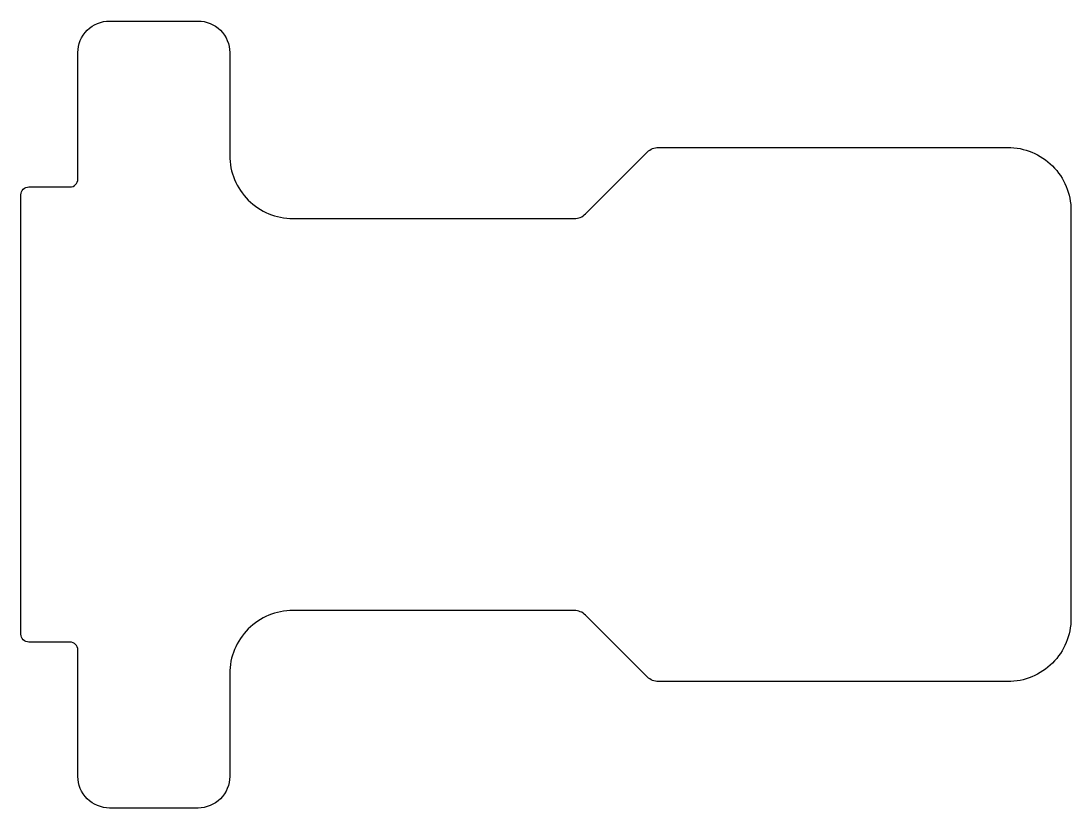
# Model space of a CAD drawing. Extents: x 591.2 to 624.4, y 671.2 to 696.1.
import ezdxf

# ---------------------------------------------------------------- set-up
doc = ezdxf.new("R2010")
doc.units = 0
doc.layers.get('0').update_dxf_attribs({"linetype": 'CONTINUOUS'})

msp = doc.modelspace()

# ---------------------------------------------------------------- linework, layer by layer
msp.add_lwpolyline([(592.98, 672.237), (592.98, 676.237, 0.414214), (592.73, 676.487), (591.43, 676.487, -0.414214), (591.18, 676.737), (591.18, 690.637, -0.414214), (591.43, 690.887), (592.73, 690.887, 0.414214), (592.98, 691.137), (592.98, 695.137, -0.414214), (593.98, 696.137), (596.78, 696.137, -0.414214), (597.78, 695.137), (597.78, 691.887, 0.414214), (599.78, 689.887), (608.673, 689.887, 0.198912), (609.027, 690.034), (610.984, 691.991, -0.198912), (611.337, 692.137), (622.38, 692.137, -0.414214), (624.38, 690.137), (624.38, 677.237, -0.414214), (622.38, 675.237), (611.337, 675.237, -0.198912), (610.984, 675.384), (609.027, 677.341, 0.198912), (608.673, 677.487), (599.78, 677.487, 0.414214), (597.78, 675.487), (597.78, 672.237, -0.414214), (596.78, 671.237), (593.98, 671.237, -0.414214)], format="xyb", close=True)

doc.saveas('drawing.dxf')
